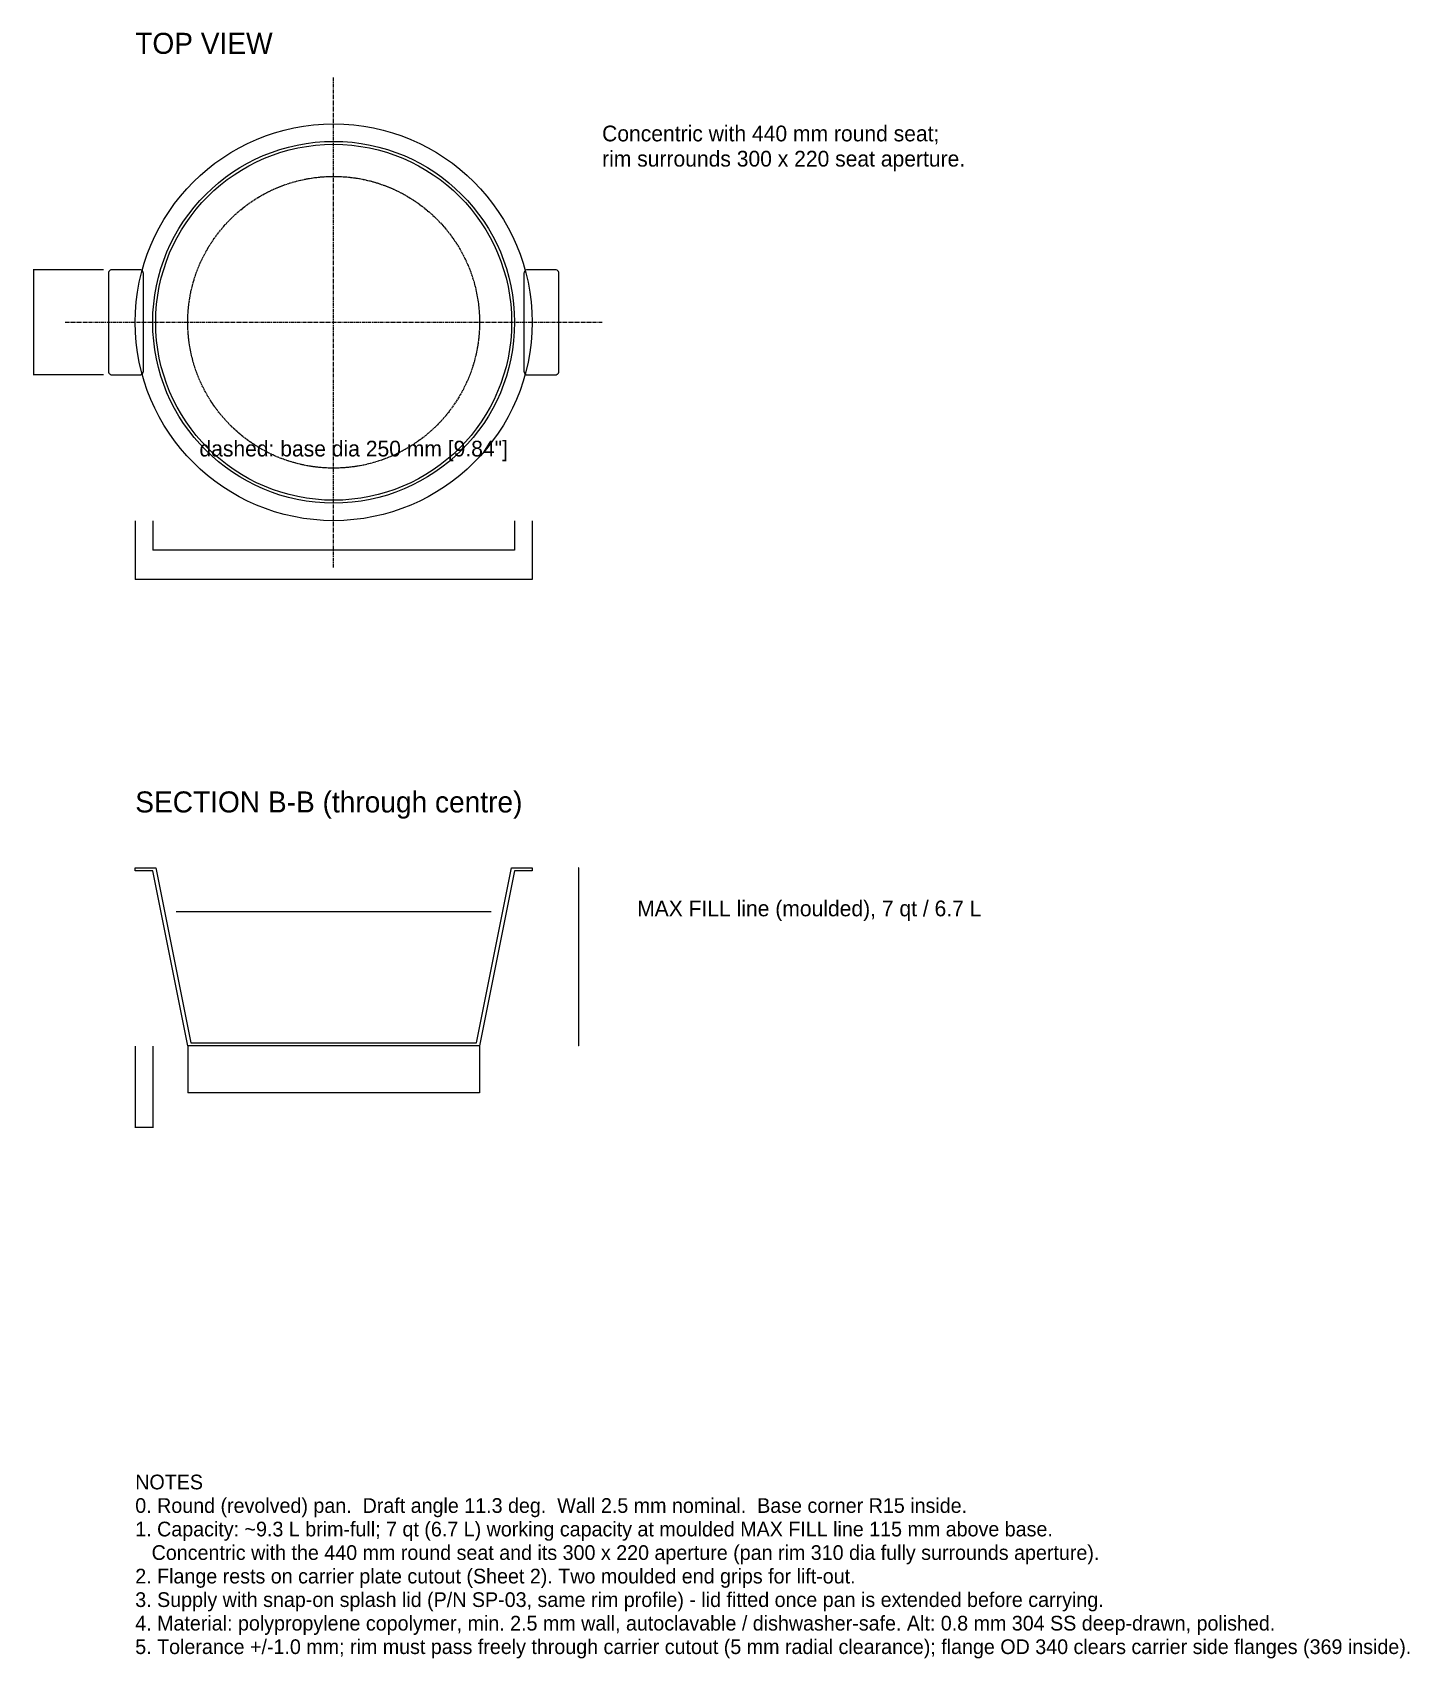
# Model space of a CAD drawing. Header units: millimetres. Extents: x -258 to 922, y -1145 to 248.
import ezdxf

# ---------------------------------------------------------------- set-up
doc = ezdxf.new("R2010")
doc.units = ezdxf.units.MM
doc.linetypes.add('CENTER', pattern=[5.08, 3.175, -0.635, 0.635, -0.635])
doc.linetypes.add('DASHED', pattern=[1.524, 1.27, -0.254])
for name, color, linetype in [('CENTER', 4, 'CENTER'), ('DIM', 1, 'Continuous'), ('HIDDEN', 8, 'DASHED'), ('OUTLINE', 7, 'Continuous'), ('TEXT', 3, 'Continuous')]:
    doc.layers.add(name, color=color, linetype=linetype)
doc.styles.add('OpenSansCondensed-Light', font='OpenSansCondensed-Light.ttf')
doc.dimstyles.new('EZDXF', dxfattribs={"dimtxt": 0.25, "dimasz": 0.175, "dimexe": 0.375, "dimexo": 0.125, "dimgap": 0.1, "dimtad": 1, "dimlfac": 100, "dimzin": 12, "dimdsep": 46, "dimtxsty": 'OpenSansCondensed-Light', "dimblk": 'ARCHTICK', "dimcen": 2.5, "dimazin": 3, "dimtfac": 0.5, "dimtmove": 2, "dimatfit": 3})

# ---------------------------------------------------------------- blocks, each defined once
blk = doc.blocks.new('_ARCHTICK')
at = {"color": 0, "linetype": 'BYBLOCK', "const_width": 0.15}
blk.add_lwpolyline([(-0.5, -0.5), (0.5, 0.5)], dxfattribs=at)

msp = doc.modelspace()

# ---------------------------------------------------------------- linework, layer by layer
at = {"layer": 'CENTER'}
for p, q in [((0, -210), (0, 210)), ((-230, 0), (230, 0))]:
    msp.add_line(p, q, dxfattribs=at)
at = {"layer": 'HIDDEN'}
msp.add_line((-135, -505), (135, -505), dxfattribs=at)
msp.add_circle((0, 0), 125, dxfattribs=at)
at = {"layer": 'OUTLINE'}
for p, q in [((-170, -470), (-170, -467.5)), ((-170, -467.5), (-152.5, -467.5)), ((-155, -470), (-170, -470)), ((-125, -620), (-155, -470)), ((-152.5, -467.5), (-122.5, -617.5)), ((122.5, -617.5), (152.5, -467.5)), ((155, -470), (125, -620)), ((152.5, -467.5), (170, -467.5)), ((170, -470), (155, -470)), ((170, -467.5), (170, -470)), ((125, -620), (-125, -620)), ((-122.5, -617.5), (122.5, -617.5))]:
    msp.add_line(p, q, dxfattribs=at)
for points in [[(-163, 42), (-163.10222, 42.77646), (-163.40192, 43.5), (-163.87868, 44.12132), (-164.5, 44.59808), (-165.22354, 44.89778), (-166, 45), (-190, 45), (-190.77646, 44.89778), (-191.5, 44.59808), (-192.12132, 44.12132), (-192.59808, 43.5), (-192.89778, 42.77646), (-193, 42), (-193, -42), (-192.89778, -42.77646), (-192.59808, -43.5), (-192.12132, -44.12132), (-191.5, -44.59808), (-190.77646, -44.89778), (-190, -45), (-166, -45), (-165.22354, -44.89778), (-164.5, -44.59808), (-163.87868, -44.12132), (-163.40192, -43.5), (-163.10222, -42.77646), (-163, -42)], [(193, 42), (192.89778, 42.77646), (192.59808, 43.5), (192.12132, 44.12132), (191.5, 44.59808), (190.77646, 44.89778), (190, 45), (166, 45), (165.22354, 44.89778), (164.5, 44.59808), (163.87868, 44.12132), (163.40192, 43.5), (163.10222, 42.77646), (163, 42), (163, -42), (163.10222, -42.77646), (163.40192, -43.5), (163.87868, -44.12132), (164.5, -44.59808), (165.22354, -44.89778), (166, -45), (190, -45), (190.77646, -44.89778), (191.5, -44.59808), (192.12132, -44.12132), (192.59808, -43.5), (192.89778, -42.77646), (193, -42)]]:
    msp.add_lwpolyline(points, close=True, dxfattribs=at)
for radius in [170, 155, 152.5]:
    msp.add_circle((0, 0), radius, dxfattribs=at)

# ---------------------------------------------------------------- texts
at = {"layer": 'TEXT'}
for s, height, p in [('TOP VIEW', 18, (-170, 230)), ('Concentric with 440 mm round seat;', 13.5, (230, 155)), ('rim surrounds 300 x 220 seat aperture.', 13.5, (230, 133.4)), ('dashed: base dia 250 mm [9.84"]', 13.5, (-115, -115)), ('SECTION B-B (through centre)', 18, (-170, -420)), ('MAX FILL line (moulded), 7 qt / 6.7 L', 13.5, (260, -509)), ('NOTES', 12.6, (-170, -1000)), ('0. Round (revolved) pan.  Draft angle 11.3 deg.  Wall 2.5 mm nominal.  Base corner R15 inside.', 12.6, (-170, -1020.16)), ('1. Capacity: ~9.3 L brim-full; 7 qt (6.7 L) working capacity at moulded MAX FILL line 115 mm above base.', 12.6, (-170, -1040.32)), ('   Concentric with the 440 mm round seat and its 300 x 220 aperture (pan rim 310 dia fully surrounds aperture).', 12.6, (-170, -1060.48)), ('2. Flange rests on carrier plate cutout (Sheet 2). Two moulded end grips for lift-out.', 12.6, (-170, -1080.64)), ('3. Supply with snap-on splash lid (P/N SP-03, same rim profile) - lid fitted once pan is extended before carrying.', 12.6, (-170, -1100.8)), ('4. Material: polypropylene copolymer, min. 2.5 mm wall, autoclavable / dishwasher-safe. Alt: 0.8 mm 304 SS deep-drawn, polished.', 12.6, (-170, -1120.96)), ('5. Tolerance +/-1.0 mm; rim must pass freely through carrier cutout (5 mm radial clearance); flange OD 340 clears carrier side flanges (369 inside).', 12.6, (-170, -1141.12))]:
    msp.add_text(s, height=height, dxfattribs=at).set_placement(p)

# ---------------------------------------------------------------- dimensions: what is measured, and where the dimension line sits
at = {"layer": 'DIM'}
for base, p1, p2, text in [((-257, -45), (-197, -45), (-197, 45), 'grip 90 mm [3.54"]'), ((210, -620), (210, -620), (210, -467.5), 'DEPTH 152 mm [6.00"]')]:
    msp.add_linear_dim(base=base, p1=p1, p2=p2, angle=90, text=text, dimstyle='EZDXF', dxfattribs=at).render()
for base, p1, p2, text in [((-170, -220), (-170, -170), (170, -170), 'FLANGE O/A dia 340 mm [13.39"]'), ((-155, -195), (-155, -170), (155, -170), 'RIM dia 310 mm [12.20"]'), ((-155, -690), (-155, -620), (-170, -620), 'FLANGE 15 mm [0.59"]'), ((-125, -660), (-125, -620), (125, -620), 'BASE dia 250 mm [9.84"]')]:
    msp.add_linear_dim(base=base, p1=p1, p2=p2, text=text, dimstyle='EZDXF', dxfattribs=at).render()

doc.saveas('drawing.dxf')
